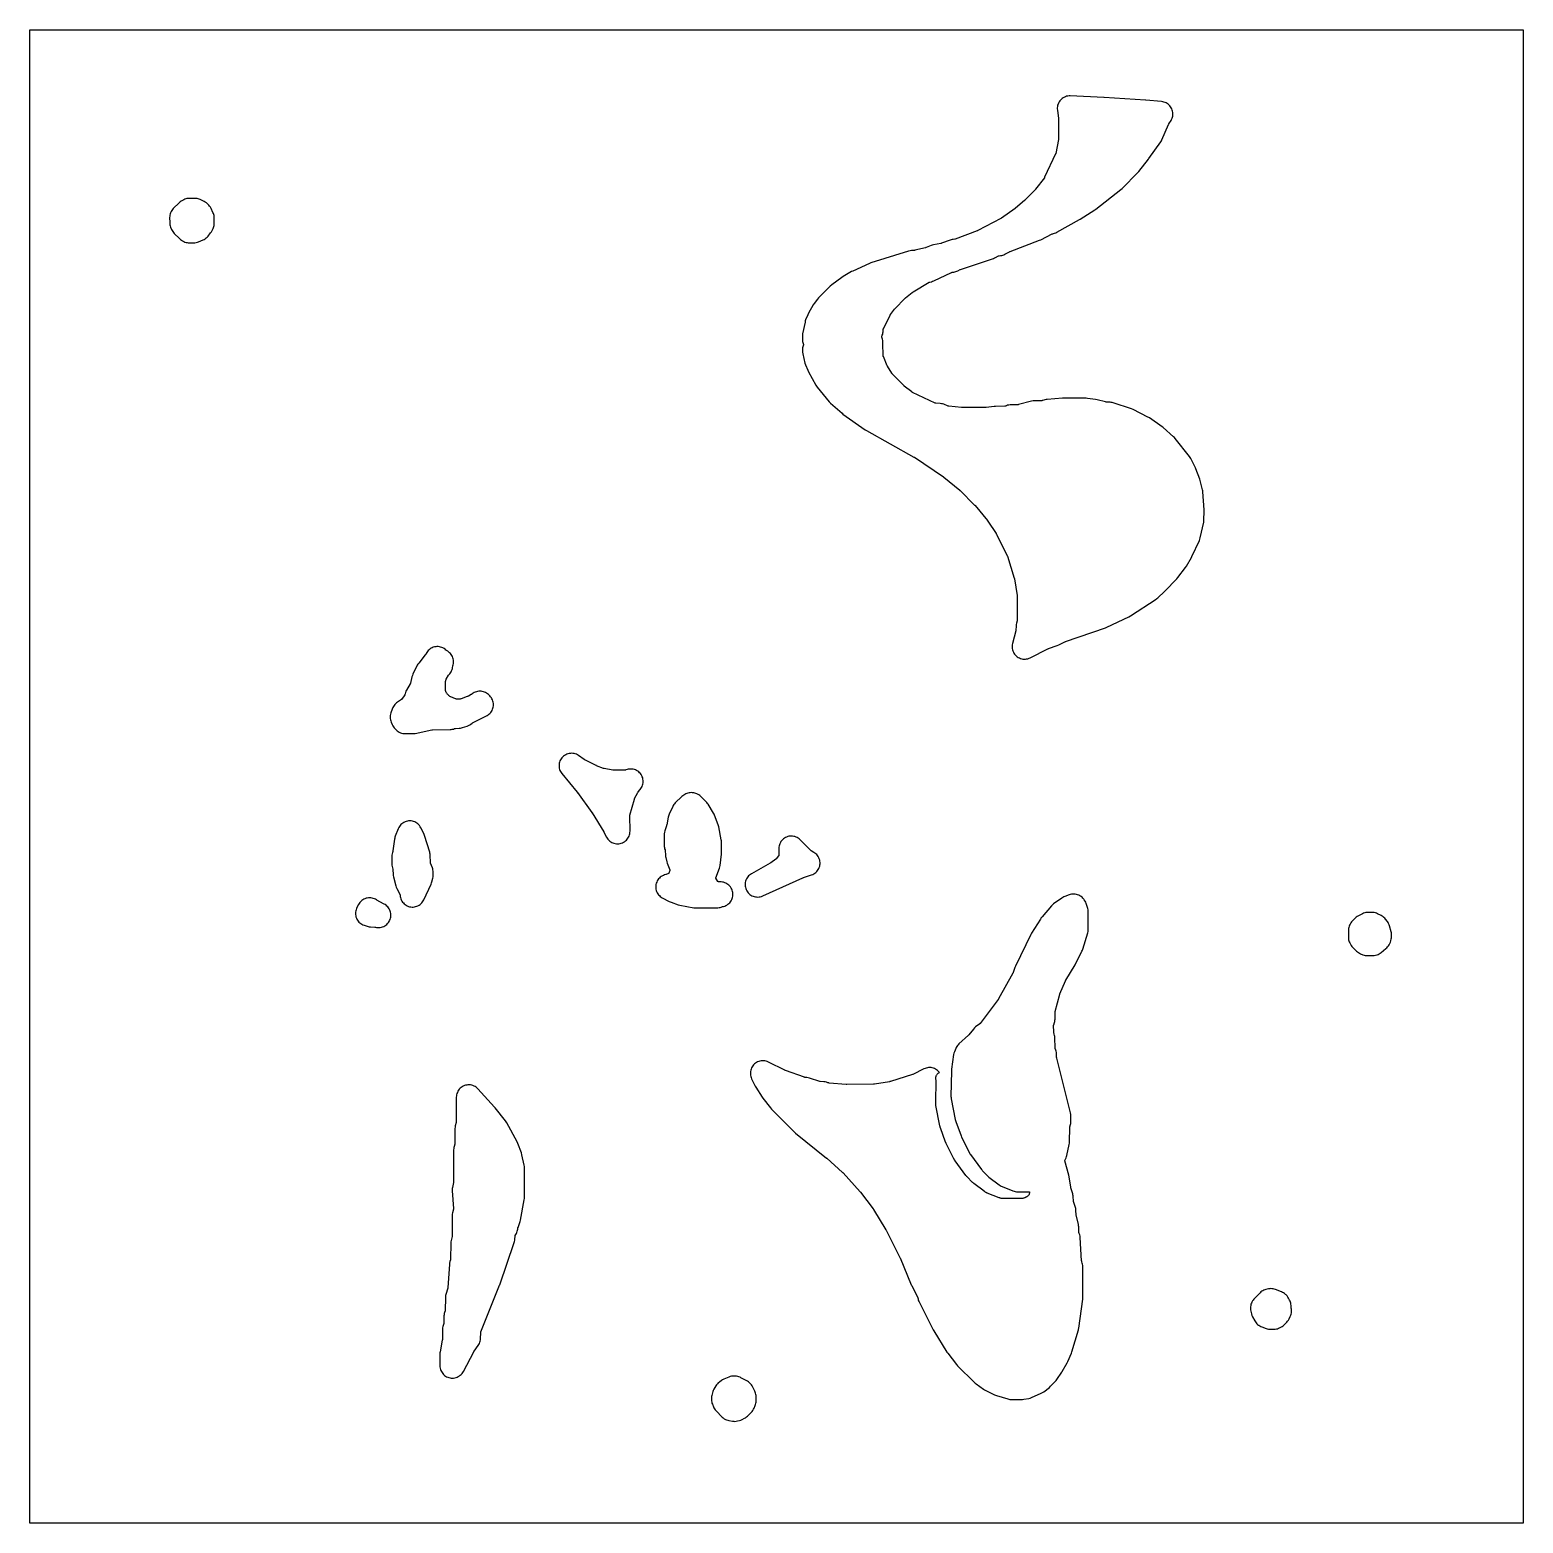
# Model space of a CAD drawing. Header units: millimetres. Extents: x 0 to 300, y 0 to 300.
import ezdxf

# ---------------------------------------------------------------- set-up
doc = ezdxf.new("R2010")
doc.units = ezdxf.units.MM
doc.layers.add('CUT', color=7, linetype='CONTINUOUS')

msp = doc.modelspace()

# ---------------------------------------------------------------- linework, layer by layer
at = {"layer": 'CUT'}
for points in [[(300, 299.9386), (300, 0.0614), (299.9971, 0.0029), (299.9386, 0), (0.0614, 0), (0.0029, 0.0029), (0, 0.0614), (0, 299.9386), (0.0029, 299.9971), (0.0614, 300), (299.9386, 300), (299.9971, 299.9971)], [(156.2654, 231.6076), (156.3962, 231.3301), (157.8922, 228.6032), (158.0113, 228.4079), (158.1477, 228.2243), (160.5537, 225.2782), (160.6967, 225.1177), (160.8531, 224.97), (163.1601, 222.9714), (163.3487, 222.8232), (167.8335, 219.6355), (168.068, 219.4877), (177.6231, 214.1805), (177.666, 214.1554), (177.7078, 214.1287), (183.5276, 210.2291), (183.5775, 210.1938), (183.6255, 210.156), (186.8026, 207.5186), (186.8435, 207.4831), (186.8827, 207.4457), (189.8064, 204.5319), (189.8474, 204.4889), (189.8863, 204.4438), (192.3707, 201.4172), (192.406, 201.372), (192.4391, 201.3252), (194.1077, 198.839), (194.148, 198.7747), (194.1842, 198.7078), (196.3693, 194.337), (196.3715, 194.3324), (196.4008, 194.2605), (196.4064, 194.2438), (197.7724, 189.8698), (197.7942, 189.7904), (197.8105, 189.7098), (198.3637, 186.3783), (198.3644, 186.3731), (198.3713, 186.2939), (198.3717, 186.2758), (198.3696, 181.3994), (198.3692, 181.3822), (198.3658, 181.3448), (198.3588, 181.3078), (198.3546, 181.2916), (198.2118, 180.7901), (198.1486, 180.5067), (198.1187, 180.2179), (198.0822, 179.4089), (198.0809, 179.3901), (198.0692, 179.3098), (198.0651, 179.2915), (197.4144, 176.6885), (197.3663, 176.4454), (197.3424, 176.1989), (197.3432, 175.9511), (197.3684, 175.7047), (197.4179, 175.4619), (197.4912, 175.2253), (197.5875, 174.997), (197.7059, 174.7795), (197.8454, 174.5747), (198.0044, 174.3847), (198.1814, 174.2114), (198.3747, 174.0564), (198.5824, 173.9214), (198.8024, 173.8075), (199.0326, 173.716), (199.2708, 173.6478), (199.5145, 173.6034), (199.7614, 173.5834), (200.0091, 173.5879), (200.2552, 173.6169), (200.4971, 173.6701), (200.7326, 173.747), (200.9593, 173.8469), (204.5343, 175.6375), (204.6054, 175.6703), (204.6784, 175.6983), (206.4094, 176.297), (206.7395, 176.4385), (207.9004, 177.0382), (207.9775, 177.0746), (208.057, 177.1053), (216.103, 179.8943), (216.3446, 179.9925), (220.8101, 182.0841), (221.1238, 182.2596), (226.2616, 185.64), (226.4387, 185.7679), (226.604, 185.9109), (227.9424, 187.1749), (228.0177, 187.249), (230.4363, 189.7345), (230.6242, 189.9513), (232.1714, 191.9575), (232.355, 192.2312), (233.3625, 193.9705), (233.4724, 194.1832), (234.965, 197.4445), (235.0634, 197.694), (235.1344, 197.9527), (235.8221, 201.1094), (235.8586, 201.3202), (235.877, 201.5333), (235.9506, 203.2323), (235.945, 203.5404), (235.6545, 207.161), (235.6303, 207.3611), (235.5901, 207.5586), (235.1156, 209.4859), (235.029, 209.766), (234.2703, 211.7894), (234.1627, 212.0354), (233.2341, 213.8809), (233.111, 214.0979), (232.9669, 214.3015), (230.1253, 217.919), (229.9658, 218.1029), (229.7892, 218.2704), (227.6663, 220.0956), (227.4802, 220.2409), (224.9571, 222.0258), (224.7977, 222.1297), (224.6309, 222.2211), (221.6478, 223.712), (221.3195, 223.8478), (217.6701, 225.0622), (217.4543, 225.1234), (217.2339, 225.165), (217.0106, 225.1867), (216.2249, 225.2275), (216.2054, 225.229), (216.1224, 225.2421), (216.1034, 225.2466), (214.4196, 225.6929), (214.1047, 225.755), (212.5025, 225.9655), (212.2006, 225.9867), (207.6935, 226.0296), (207.4636, 226.0212), (204.378, 225.7659), (204.1565, 225.7375), (203.9384, 225.6895), (203.7254, 225.6223), (203.4603, 225.5253), (203.4409, 225.5188), (203.3982, 225.5083), (203.3545, 225.5024), (203.3341, 225.5014), (201.8216, 225.4658), (201.5359, 225.4426), (201.2548, 225.3869), (198.645, 224.7124), (198.6248, 224.7077), (198.5363, 224.695), (198.5156, 224.6938), (196.9704, 224.6435), (196.7029, 224.6203), (196.4395, 224.5687), (196.1832, 224.4891), (195.9998, 224.4211), (195.9799, 224.4144), (195.9361, 224.4035), (195.8913, 224.3976), (195.8704, 224.3967), (194.008, 224.3614), (193.7133, 224.3384), (192.1165, 224.1179), (192.0327, 224.1094), (191.9485, 224.1067), (187.2839, 224.1267), (187.2243, 224.1285), (187.1649, 224.1332), (184.6117, 224.4006), (184.6065, 224.4013), (184.5564, 224.4107), (184.531, 224.4179), (184.5087, 224.4257), (183.5923, 224.772), (183.3586, 224.8474), (183.1186, 224.8995), (182.8747, 224.9279), (181.9939, 224.9866), (181.9764, 224.9881), (181.9393, 224.9941), (181.9038, 225.0069), (181.8878, 225.014), (177.2924, 227.1789), (177.2732, 227.1886), (177.1943, 227.2376), (177.177, 227.2504), (175.6807, 228.434), (175.6231, 228.4826), (175.5687, 228.5347), (173.2304, 230.9215), (173.216, 230.937), (173.1597, 231.0092), (173.1482, 231.0269), (172.3, 232.4118), (172.2975, 232.4159), (172.2637, 232.4814), (172.2569, 232.4967), (171.4767, 234.3587), (171.4703, 234.375), (171.459, 234.4109), (171.4547, 234.4482), (171.4538, 234.4657), (171.391, 237.134), (171.3738, 237.3733), (171.3338, 237.6099), (171.2713, 237.8416), (171.1459, 238.2307), (171.1409, 238.2475), (171.1329, 238.284), (171.1422, 238.3202), (171.1477, 238.3368), (171.262, 238.6537), (171.3319, 238.8805), (171.3799, 239.1128), (171.4056, 239.3487), (171.4367, 239.855), (171.4383, 239.8735), (171.4447, 239.9131), (171.4588, 239.9506), (171.4667, 239.9675), (172.8261, 242.7144), (172.8343, 242.7301), (172.8747, 242.7954), (172.8852, 242.8099), (173.7273, 243.9208), (173.774, 243.9786), (173.8241, 244.0333), (175.7886, 246.0461), (175.84, 246.0958), (175.8944, 246.1422), (177.289, 247.2643), (177.3572, 247.3153), (177.4289, 247.3613), (180.676, 249.2836), (180.6921, 249.2926), (180.7281, 249.3093), (180.7656, 249.3225), (180.7834, 249.3273), (181.1315, 249.4124), (181.3723, 249.4842), (181.6047, 249.5799), (185.1718, 251.2625), (185.1896, 251.2703), (185.2292, 251.2842), (185.2701, 251.2939), (185.2894, 251.2969), (185.6064, 251.338), (185.8242, 251.3761), (186.0378, 251.4332), (186.2455, 251.509), (186.4457, 251.6029), (186.8857, 251.8335), (186.8902, 251.8358), (186.9605, 251.8661), (186.9768, 251.872), (193.6028, 254.0975), (193.7897, 254.1687), (193.9704, 254.2546), (194.6186, 254.5955), (194.6338, 254.603), (194.6676, 254.6171), (194.7029, 254.6247), (194.7199, 254.6272), (195.0235, 254.6645), (195.2411, 254.701), (195.4546, 254.7566), (195.6624, 254.8308), (195.8628, 254.923), (196.8396, 255.4258), (196.8988, 255.4543), (196.9595, 255.4794), (202.8537, 257.733), (203.0987, 257.8421), (205.3905, 259.0136), (205.3953, 259.0159), (205.442, 259.0352), (205.4669, 259.043), (205.4897, 259.0486), (205.6482, 259.0837), (205.8806, 259.147), (206.1058, 259.2323), (206.3218, 259.339), (210.8825, 261.871), (211.0195, 261.953), (213.9667, 263.845), (214.1604, 263.9828), (219.1999, 267.9415), (219.4313, 268.1477), (222.5924, 271.3373), (222.7725, 271.54), (224.7268, 273.9948), (224.8246, 274.1261), (227.1918, 277.5359), (227.3151, 277.7323), (227.4196, 277.9393), (228.7768, 280.9681), (228.8095, 281.0354), (228.8464, 281.1005), (229.2687, 281.7942), (229.3839, 282.0057), (229.4782, 282.2274), (229.5508, 282.4571), (229.6009, 282.6927), (229.628, 282.932), (229.6321, 283.1728), (229.6129, 283.4129), (229.5707, 283.6501), (229.5059, 283.8821), (229.4191, 284.1068), (229.311, 284.322), (229.1827, 284.5259), (229.0354, 284.7165), (228.8705, 284.892), (228.6894, 285.0508), (228.4939, 285.1915), (228.2857, 285.3127), (228.0669, 285.4133), (227.8393, 285.4924), (227.6053, 285.5492), (227.3668, 285.5832), (224.2311, 285.8774), (224.1599, 285.8831), (215.7969, 286.4275), (215.7425, 286.4304), (209.0158, 286.7212), (208.7726, 286.7199), (208.5307, 286.6949), (208.2924, 286.6466), (208.0598, 286.5753), (207.8353, 286.4818), (207.621, 286.3669), (207.4188, 286.2317), (207.2307, 286.0775), (207.0585, 285.9057), (206.9038, 285.7181), (206.7681, 285.5163), (206.6526, 285.3023), (206.5584, 285.078), (206.4865, 284.8457), (206.4375, 284.6075), (206.4119, 284.3656), (206.4099, 284.1224), (206.4316, 283.8802), (206.6681, 282.1743), (206.6767, 282.0893), (206.6793, 282.0039), (206.6569, 278.0912), (206.6564, 278.074), (206.6492, 278.0001), (206.6464, 277.9831), (206.1096, 275.1682), (206.1085, 275.1631), (206.0953, 275.1151), (206.0863, 275.0909), (206.0769, 275.0697), (203.8739, 270.3876), (203.865, 270.3699), (203.8205, 270.2965), (203.8089, 270.2804), (202.0569, 267.9817), (202.0109, 267.925), (201.9616, 267.8713), (199.9154, 265.7767), (199.8724, 265.7349), (199.8274, 265.6952), (198.0132, 264.1783), (197.9745, 264.1473), (197.9345, 264.1179), (195.1851, 262.1834), (195.1228, 262.1424), (195.058, 262.1054), (190.4596, 259.6651), (190.3905, 259.6313), (190.3195, 259.602), (185.9156, 257.9502), (185.9105, 257.9484), (185.8602, 257.9342), (185.8336, 257.9293), (185.8096, 257.9263), (185.4873, 257.8955), (185.2741, 257.8657), (185.0643, 257.8178), (184.8594, 257.752), (183.1434, 257.1181), (183.1385, 257.1164), (183.0614, 257.0946), (183.0437, 257.0908), (181.5113, 256.7994), (181.2895, 256.7466), (181.0734, 256.6739), (180.0719, 256.285), (180.0004, 256.2598), (179.9275, 256.2392), (177.7942, 255.7099), (177.7773, 255.7062), (177.7038, 255.6949), (177.6866, 255.6935), (177.139, 255.6606), (176.8404, 255.6245), (176.5482, 255.5528), (168.9533, 253.1967), (168.6525, 253.0817), (165.3047, 251.5475), (165.0948, 251.439), (163.3692, 250.4412), (163.1201, 250.2766), (161.0855, 248.7498), (160.8127, 248.5125), (158.4671, 246.1522), (158.257, 245.9119), (157.5614, 245.0053), (157.3795, 244.7331), (156.4314, 243.0903), (156.2762, 242.7711), (155.8584, 241.7294), (155.7847, 241.5189), (155.7301, 241.3027), (155.2434, 238.9372), (155.2023, 238.6594), (155.1927, 238.3787), (155.2045, 237.8372), (155.2185, 237.6223), (155.2509, 237.4094), (155.3016, 237.2), (155.37, 236.9958), (155.4404, 236.8126), (155.4462, 236.7963), (155.4562, 236.7608), (155.4459, 236.7254), (155.4399, 236.7093), (155.3752, 236.5458), (155.2997, 236.3254), (155.2449, 236.0989), (155.2116, 235.8683), (155.1998, 235.6355), (155.1994, 235.5208), (155.2161, 235.2223), (155.2683, 234.928), (155.7191, 233.0488), (155.8275, 232.707)], [(28.1858, 263.0388), (28.1268, 262.7976), (28.0921, 262.5516), (28.0819, 262.3035), (28.0907, 261.3072), (28.1039, 261.0719), (28.1392, 260.8388), (28.1963, 260.6101), (28.2747, 260.3877), (28.4697, 259.9081), (28.575, 259.682), (28.7024, 259.4675), (28.8505, 259.2668), (29.0178, 259.0818), (30.0366, 258.0631), (30.2359, 257.8841), (30.4531, 257.7275), (30.6859, 257.595), (30.9337, 257.471), (31.1471, 257.3765), (31.3683, 257.3022), (31.5956, 257.2489), (31.8267, 257.2171), (32.0599, 257.2069), (32.9192, 257.2095), (33.1695, 257.2229), (33.4172, 257.2612), (33.6598, 257.3242), (33.8949, 257.4111), (34.8186, 257.8063), (35.0405, 257.9145), (35.2507, 258.044), (35.447, 258.1937), (35.6276, 258.3619), (35.7907, 258.5472), (36.3086, 259.1973), (36.4693, 259.4239), (36.604, 259.667), (36.8025, 260.0779), (36.8918, 260.2862), (36.9618, 260.5017), (37.012, 260.7226), (37.042, 260.9472), (37.0516, 261.1736), (37.0483, 262.2334), (37.0371, 262.4621), (37.005, 262.6888), (36.9523, 262.9116), (36.8794, 263.1287), (36.787, 263.3381), (36.4007, 264.1155), (36.2676, 264.3504), (36.11, 264.5696), (35.9297, 264.7706), (35.6636, 265.0367), (35.456, 265.2223), (35.2291, 265.3837), (34.9857, 265.5188), (34.226, 265.8868), (34.0189, 265.9759), (33.8046, 266.0459), (33.5848, 266.0963), (33.3614, 266.1268), (33.1361, 266.1369), (32.0216, 266.1369), (31.7901, 266.1262), (31.5607, 266.0941), (31.3351, 266.0408), (31.1155, 265.9669), (30.9037, 265.8731), (30.6512, 265.7468), (30.4188, 265.6147), (30.2019, 265.4585), (30.0029, 265.28), (28.8156, 264.0948), (28.6488, 263.9108), (28.501, 263.7112), (28.3738, 263.4979), (28.2684, 263.273)], [(72.8157, 160.4171), (72.9204, 160.1966), (73.0462, 159.9873), (73.1918, 159.7913), (73.3558, 159.6104), (73.6242, 159.3419), (73.8058, 159.1773), (74.0026, 159.0313), (74.2128, 158.9053), (74.4343, 158.8004), (74.665, 158.7177), (74.9027, 158.6581), (75.1451, 158.6219), (75.3899, 158.6097), (76.8779, 158.6084), (77.1377, 158.6217), (77.3946, 158.6619), (80.7796, 159.3739), (80.7975, 159.3772), (80.8755, 159.3859), (80.8936, 159.3866), (84.414, 159.4361), (84.6415, 159.4497), (84.8669, 159.484), (85.0882, 159.5386), (85.3037, 159.6132), (85.3676, 159.6387), (85.387, 159.6458), (85.4301, 159.6577), (85.4742, 159.6647), (85.4948, 159.6662), (86.2539, 159.702), (86.4817, 159.7232), (86.7067, 159.7652), (86.9268, 159.8275), (87.8764, 160.144), (88.1294, 160.244), (88.37, 160.3708), (88.5955, 160.523), (88.8328, 160.7028), (88.8472, 160.7132), (88.9124, 160.7535), (88.9281, 160.7618), (91.6106, 162.0896), (91.8663, 162.2356), (92.1032, 162.4106), (92.2363, 162.5217), (92.4155, 162.6866), (92.5778, 162.8683), (92.7216, 163.0648), (92.8457, 163.2744), (92.9487, 163.4951), (93.0298, 163.7248), (93.0881, 163.9613), (93.1232, 164.2023), (93.1346, 164.4456), (93.1224, 164.6889), (93.0865, 164.9298), (93.0273, 165.166), (92.9454, 165.3954), (92.8416, 165.6158), (92.7168, 165.8249), (92.5723, 166.021), (92.4093, 166.2021), (92.3298, 166.2822), (92.1155, 166.4747), (91.9633, 166.5962), (91.7689, 166.7368), (91.5618, 166.8581), (91.3442, 166.959), (91.1178, 167.0386), (90.8848, 167.0961), (90.6475, 167.131), (90.4078, 167.143), (90.1681, 167.1319), (89.9306, 167.098), (89.6974, 167.0414), (89.4708, 166.9627), (89.2527, 166.8627), (89.0452, 166.7422), (88.8502, 166.6023), (88.8042, 166.5659), (88.7121, 166.5008), (88.6959, 166.4905), (88.644, 166.4593), (88.0906, 166.1439), (88.0441, 166.1186), (88.0292, 166.111), (87.9332, 166.0666), (87.9177, 166.0602), (87.8684, 166.041), (86.643, 165.5956), (86.5858, 165.5763), (86.5675, 165.5707), (86.4561, 165.542), (86.348, 165.525), (86.2331, 165.5182), (86.214, 165.518), (86.1537, 165.5188), (85.949, 165.5265), (85.878, 165.5312), (85.8555, 165.5334), (85.7214, 165.5538), (85.5905, 165.5894), (85.5691, 165.5966), (85.5023, 165.621), (84.571, 165.9923), (84.5155, 166.016), (84.4981, 166.0239), (84.3959, 166.0766), (84.3038, 166.136), (84.2136, 166.2073), (84.1992, 166.2199), (84.1547, 166.2606), (83.964, 166.4439), (83.9152, 166.4935), (83.9002, 166.5096), (83.8153, 166.6117), (83.7423, 166.7225), (83.7313, 166.7415), (83.698, 166.8027), (83.6253, 166.9454), (83.5995, 166.9992), (83.5917, 167.0165), (83.55, 167.1224), (83.5201, 167.2265), (83.5002, 167.333), (83.4901, 167.4463), (83.4893, 167.4652), (83.4883, 167.5249), (83.4976, 168.9221), (83.4997, 168.986), (83.5009, 169.0062), (83.5141, 169.1274), (83.5384, 169.2408), (83.5742, 169.3511), (83.6235, 169.4626), (83.6326, 169.4806), (83.6628, 169.537), (84.1323, 170.3604), (84.1637, 170.4125), (84.1741, 170.4287), (84.241, 170.5234), (84.3521, 170.6519), (84.4982, 170.8381), (84.6261, 171.0372), (84.7346, 171.2475), (84.8227, 171.4671), (84.8896, 171.6941), (84.9348, 171.9264), (84.9554, 172.137), (84.9571, 172.1489), (84.9784, 172.2096), (85.047, 172.441), (85.0929, 172.6779), (85.1159, 172.9181), (85.1155, 173.1594), (85.0919, 173.3996), (85.0452, 173.6363), (84.976, 173.8675), (84.8848, 174.0909), (84.7724, 174.3045), (84.64, 174.5062), (84.4888, 174.6942), (84.3201, 174.8668), (84.1356, 175.0223), (83.9369, 175.1593), (83.7028, 175.3046), (83.6829, 175.3179), (83.6055, 175.3799), (83.5919, 175.3931), (83.4045, 175.5563), (83.2019, 175.7002), (82.986, 175.8233), (82.7589, 175.9243), (82.5229, 176.0022), (82.2804, 176.0564), (82.0337, 176.0862), (81.7852, 176.0913), (81.5375, 176.0718), (81.2929, 176.0278), (81.0539, 175.9597), (80.8228, 175.8682), (80.602, 175.7542), (80.3936, 175.6189), (80.1996, 175.4635), (80.022, 175.2897), (79.8626, 175.099), (79.7229, 174.8935), (79.5181, 174.5575), (79.4769, 174.4945), (79.4319, 174.4343), (78.1191, 172.7895), (77.9636, 172.5718), (77.8324, 172.3388), (76.9647, 170.5856), (76.8517, 170.3195), (76.7702, 170.0422), (76.4678, 168.7402), (76.4629, 168.7214), (76.4494, 168.682), (76.4318, 168.6442), (76.4223, 168.6273), (75.6608, 167.3507), (75.5395, 167.121), (75.4427, 166.8799), (75.3715, 166.6301), (75.3419, 166.5017), (75.3377, 166.4851), (75.3262, 166.45), (75.3086, 166.4179), (75.2993, 166.4033), (74.7279, 165.5532), (74.7175, 165.5385), (74.693, 165.5086), (74.6631, 165.484), (74.6485, 165.4735), (73.8477, 164.9319), (73.6557, 164.7881), (73.4783, 164.6267), (73.3173, 164.4489), (73.174, 164.2566), (73.0498, 164.0514), (72.9459, 163.8352), (72.5996, 163.0168), (72.5134, 162.7805), (72.4513, 162.5368), (72.4141, 162.288), (72.402, 162.0367), (72.4023, 161.9034), (72.4149, 161.6587), (72.4514, 161.4164), (72.5114, 161.1789), (72.5944, 160.9483)], [(115.2868, 138.8697), (115.3055, 138.8382), (115.3233, 138.8061), (115.8669, 137.7932), (115.9936, 137.5826), (116.1403, 137.3855), (116.3057, 137.2037), (116.4882, 137.0391), (116.6859, 136.8932), (116.8971, 136.7673), (117.1195, 136.6629), (117.3511, 136.5807), (117.5897, 136.5218), (117.8329, 136.4865), (118.0784, 136.4752), (118.3239, 136.4882), (118.5668, 136.5251), (118.805, 136.5858), (119.0361, 136.6695), (119.2578, 136.7755), (119.468, 136.9028), (119.6647, 137.0501), (119.8461, 137.216), (120.0102, 137.3989), (120.1556, 137.5971), (120.2808, 137.8085), (120.3847, 138.0313), (120.4662, 138.2631), (120.5245, 138.5018), (120.5592, 138.7452), (120.5697, 138.9907), (120.5504, 142.1212), (120.5507, 142.1394), (120.5539, 142.1772), (120.5607, 142.2147), (120.565, 142.2319), (121.4583, 145.4542), (121.4642, 145.4734), (121.4944, 145.551), (121.5031, 145.5691), (122.1158, 146.7669), (122.1272, 146.7875), (122.1815, 146.8684), (122.1963, 146.8867), (122.6143, 147.3729), (122.7667, 147.5691), (122.8988, 147.7794), (123.0094, 148.0018), (123.0975, 148.2341), (123.162, 148.4739), (123.2024, 148.719), (123.2183, 148.9669), (123.2095, 149.2152), (123.1761, 149.4613), (123.1184, 149.7029), (123.0371, 149.9376), (122.9329, 150.1631), (122.8068, 150.3771), (122.6601, 150.5775), (122.4942, 150.7624), (122.3108, 150.93), (122.1117, 151.0785), (121.8989, 151.2065), (121.6743, 151.3127), (121.4404, 151.3962), (121.1993, 151.456), (120.9535, 151.4916), (120.7053, 151.5026), (120.4573, 151.489), (120.2119, 151.4508), (119.9714, 151.3884), (119.7414, 151.3164), (119.723, 151.3111), (119.6842, 151.303), (119.6449, 151.2986), (119.6258, 151.2979), (117.2438, 151.265), (117.225, 151.2652), (117.1474, 151.2715), (117.1288, 151.2743), (115.3839, 151.5837), (115.3648, 151.5876), (115.2871, 151.6094), (115.2687, 151.616), (113.8644, 152.1635), (113.8102, 152.1862), (113.7571, 152.2114), (111.5226, 153.3401), (111.4505, 153.3796), (111.3811, 153.4239), (110.2234, 154.2198), (110.0136, 154.3492), (109.7921, 154.4574), (109.561, 154.5432), (109.3226, 154.6058), (109.0792, 154.6447), (108.8332, 154.6594), (108.5869, 154.6498), (108.3427, 154.616), (108.1031, 154.5584), (107.8703, 154.4774), (107.6466, 154.3738), (107.4342, 154.2488), (107.2351, 154.1034), (107.0513, 153.9391), (106.8846, 153.7576), (106.7366, 153.5605), (106.6087, 153.3498), (106.5022, 153.1275), (106.418, 152.8958), (106.3572, 152.6569), (106.3201, 152.4132), (106.3072, 152.1671), (106.3186, 151.9209), (106.3542, 151.677), (106.4137, 151.4377), (106.4964, 151.2055), (106.6016, 150.9826), (106.7282, 150.7711), (106.875, 150.5732), (109.9555, 146.8212), (109.9796, 146.791), (110.0026, 146.76), (112.8866, 142.7577), (112.9118, 142.7215), (112.9356, 142.6843)], [(127.7158, 133.937), (127.7625, 133.6967), (127.9695, 132.8531), (128.0428, 132.6089), (128.5377, 131.2218), (128.5434, 131.2043), (128.5527, 131.1677), (128.5446, 131.1309), (128.5393, 131.1133), (128.364, 130.57), (128.3578, 130.5522), (128.3425, 130.517), (128.3086, 130.4989), (128.2914, 130.4913), (127.8432, 130.3055), (127.8246, 130.2984), (127.7846, 130.2864), (127.7662, 130.2829), (127.5271, 130.2251), (127.2948, 130.144), (127.0717, 130.0405), (126.8598, 129.9155), (126.6612, 129.7704), (126.4778, 129.6064), (126.3115, 129.4252), (126.1637, 129.2285), (126.036, 129.0183), (125.9296, 128.7965), (125.8455, 128.5653), (125.7845, 128.327), (125.7472, 128.0839), (125.734, 127.8383), (125.745, 127.5925), (125.7801, 127.3491), (125.8389, 127.1102), (125.921, 126.8783), (126.0254, 126.6556), (126.1512, 126.4442), (126.2972, 126.2462), (126.462, 126.0635), (126.6439, 125.8979), (126.8411, 125.751), (127.0519, 125.6242), (128.4163, 124.892), (128.6111, 124.7981), (128.8133, 124.7214), (130.2388, 124.2499), (130.5722, 124.1646), (133.3921, 123.6465), (133.6195, 123.6154), (133.8488, 123.6053), (138.0215, 123.6136), (138.2395, 123.6235), (138.4558, 123.6525), (138.6687, 123.7001), (138.8767, 123.7662), (139.0298, 123.8223), (139.0508, 123.8293), (139.159, 123.8558), (139.3648, 123.8985), (139.5977, 123.9712), (139.8223, 124.0662), (140.0367, 124.1826), (140.2386, 124.3194), (140.4263, 124.4752), (140.5979, 124.6485), (140.7518, 124.8378), (140.8865, 125.0411), (141.0007, 125.2566), (141.0934, 125.4822), (141.1637, 125.7158), (141.2109, 125.9551), (141.2346, 126.1979), (141.2344, 126.4418), (141.2105, 126.6845), (141.1631, 126.9238), (141.0926, 127.1573), (140.9996, 127.3828), (140.8852, 127.5982), (140.7502, 127.8014), (140.5962, 127.9904), (140.4244, 128.1636), (140.2366, 128.3192), (140.0345, 128.4558), (139.82, 128.572), (139.5953, 128.6668), (139.3623, 128.7392), (139.1235, 128.7886), (138.8809, 128.8144), (138.3275, 128.8462), (138.3088, 128.8478), (138.271, 128.8536), (138.2479, 128.8841), (138.2377, 128.8999), (137.8423, 129.5446), (137.8325, 129.5616), (137.8151, 129.5976), (137.8252, 129.6363), (137.8315, 129.6549), (138.5408, 131.57), (138.6273, 131.8545), (138.6794, 132.1474), (138.9457, 134.4207), (138.9625, 134.7381), (138.9402, 136.8387), (138.9274, 137.0666), (138.8938, 137.2923), (138.3829, 139.9028), (138.3363, 140.0988), (138.2741, 140.2903), (137.5658, 142.2043), (137.4715, 142.4258), (137.3564, 142.6371), (136.276, 144.411), (136.1592, 144.5858), (136.0282, 144.7501), (135.8838, 144.9029), (134.7669, 145.9891), (134.578, 146.1552), (134.3732, 146.3014), (134.1549, 146.4264), (134.0258, 146.4919), (133.8118, 146.5881), (133.5898, 146.6638), (133.3617, 146.7183), (133.1295, 146.7513), (132.8952, 146.7623), (132.6608, 146.7513), (132.4286, 146.7184), (132.2005, 146.6639), (131.9784, 146.5883), (131.7645, 146.4922), (131.5829, 146.4001), (131.36, 146.2723), (131.1514, 146.1223), (130.9593, 145.9517), (129.6749, 144.6871), (129.5248, 144.5257), (129.3896, 144.3517), (129.2701, 144.1665), (129.1675, 143.9715), (128.4311, 142.409), (128.3497, 142.2155), (128.2848, 142.0159), (128.2368, 141.8116), (127.9453, 140.2831), (127.9264, 140.1999), (127.9018, 140.1183), (127.5403, 139.0556), (127.4656, 138.7879), (127.421, 138.5135), (127.4072, 138.2358), (127.4193, 136.1943), (127.4324, 135.9526), (127.4689, 135.7134), (127.5283, 135.4788), (127.6101, 135.251), (127.6346, 135.1919), (127.6453, 135.1598), (127.6503, 135.1229), (127.6516, 135.1045), (127.6929, 134.1807)], [(72.6992, 132.4717), (72.7134, 132.1884), (72.7596, 131.9086), (72.8372, 131.6358), (72.9276, 131.3752), (72.9335, 131.3568), (72.9429, 131.318), (72.9484, 131.2785), (72.9497, 131.2593), (72.9868, 130.3726), (73.0101, 130.1215), (73.0585, 129.8741), (73.5232, 128.0051), (73.6067, 127.7354), (73.7201, 127.4767), (74.3617, 126.2129), (74.3706, 126.1941), (74.3858, 126.1541), (74.3859, 126.1528), (74.4097, 125.9075), (74.4575, 125.6658), (74.5289, 125.4299), (74.6232, 125.2022), (74.7395, 124.9849), (74.8765, 124.7801), (75.0331, 124.5898), (75.2076, 124.4158), (75.3984, 124.2599), (75.6037, 124.1235), (75.8214, 124.008), (76.0493, 123.9144), (76.2854, 123.8438), (76.5273, 123.7968), (76.7727, 123.7738), (77.0191, 123.775), (77.2642, 123.8005), (77.5056, 123.8501), (77.741, 123.9231), (77.968, 124.019), (78.1845, 124.1367), (78.3883, 124.2752), (78.5775, 124.4331), (78.7503, 124.6089), (78.9049, 124.8008), (79.0398, 125.007), (79.1538, 125.2255), (80.616, 128.4001), (80.7068, 128.6254), (80.7753, 128.8584), (80.9491, 129.5775), (81.0017, 129.8702), (81.0192, 130.1671), (81.0187, 130.7829), (81.0086, 131.0052), (80.9788, 131.2257), (80.9295, 131.4426), (80.8611, 131.6544), (80.5159, 132.5802), (80.5091, 132.6001), (80.4983, 132.6422), (80.492, 132.6852), (80.4907, 132.7062), (80.4343, 134.185), (80.4168, 134.4002), (80.3808, 134.613), (80.3265, 134.8219), (79.3131, 138.131), (79.2428, 138.3301), (79.156, 138.5225), (78.5616, 139.7038), (78.4387, 139.9206), (78.2947, 140.1241), (78.1312, 140.3122), (77.9498, 140.4831), (77.7522, 140.6351), (77.5405, 140.7667), (77.3168, 140.8765), (77.0832, 140.9635), (76.8422, 141.0269), (76.596, 141.0659), (76.3471, 141.0802), (76.0981, 141.0696), (75.8514, 141.0343), (75.6094, 140.9746), (75.3745, 140.8911), (75.1492, 140.7847), (74.9355, 140.6563), (74.7357, 140.5073), (74.5517, 140.3391), (74.3854, 140.1535), (74.2384, 139.9522), (74.1122, 139.7372), (74.008, 139.5108), (73.4166, 138.0363), (73.3468, 137.8387), (73.2938, 137.6359), (73.258, 137.4294), (72.9475, 135.0519), (72.9446, 135.033), (72.9357, 134.9945), (72.9232, 134.957), (72.9042, 134.9115), (72.9061, 134.9107), (72.833, 134.7208), (72.7656, 134.472), (72.7242, 134.2176), (72.7092, 133.9602)], [(144.0852, 129.6307), (143.9638, 129.4171), (143.864, 129.1926), (143.7867, 128.9595), (143.7326, 128.7198), (143.7023, 128.476), (143.6961, 128.2304), (143.714, 127.9854), (143.7559, 127.7433), (143.8214, 127.5065), (143.9098, 127.2772), (144.0202, 127.0578), (144.1517, 126.8502), (144.3029, 126.6566), (144.4724, 126.4787), (144.6585, 126.3184), (144.8595, 126.177), (145.0733, 126.0561), (145.298, 125.9567), (145.5314, 125.8799), (145.7712, 125.8264), (146.015, 125.7967), (146.2607, 125.791), (146.5056, 125.8095), (146.7476, 125.8519), (146.9843, 125.9179), (146.99, 125.9198), (147.2256, 126.0116), (155.3077, 129.6426), (155.3643, 129.6663), (155.4221, 129.6872), (157.0428, 130.2276), (157.2751, 130.3182), (157.4972, 130.4314), (157.707, 130.5662), (157.9022, 130.7213), (158.0811, 130.895), (158.2418, 131.0857), (158.3826, 131.2914), (158.5023, 131.5101), (158.5996, 131.7397), (158.6736, 131.9778), (158.7234, 132.2221), (158.7487, 132.4702), (158.7491, 132.7195), (158.7247, 132.9676), (158.6757, 133.2121), (158.6026, 133.4505), (158.5062, 133.6804), (158.3873, 133.8995), (158.2471, 134.1058), (158.0871, 134.297), (157.9089, 134.4714), (157.7142, 134.6271), (157.5049, 134.7626), (156.9834, 135.0647), (156.9687, 135.0736), (156.9394, 135.0941), (156.912, 135.1172), (156.8999, 135.1288), (154.7354, 137.2942), (154.5544, 137.4583), (154.3583, 137.604), (154.149, 137.7299), (153.9283, 137.8347), (153.6985, 137.9175), (153.4617, 137.9774), (153.2202, 138.014), (152.9762, 138.0268), (152.7322, 138.0157), (152.4904, 137.9809), (152.2532, 137.9227), (152.0228, 137.8415), (151.8014, 137.7383), (151.5911, 137.614), (151.394, 137.4697), (151.2119, 137.3069), (151.0465, 137.1271), (150.8995, 136.932), (150.7722, 136.7235), (150.6659, 136.5035), (150.5816, 136.2743), (150.52, 136.0379), (150.4818, 135.7966), (150.4674, 135.5528), (150.4527, 134.14), (150.4521, 134.1216), (150.4481, 134.084), (150.4277, 134.0523), (150.4166, 134.0375), (149.9502, 133.4445), (149.9376, 133.4293), (149.9093, 133.3999), (149.8782, 133.3734), (149.8622, 133.3617), (148.8552, 132.6651), (148.8081, 132.6341), (148.7598, 132.6054), (144.9678, 130.468), (144.76, 130.337), (144.566, 130.1862), (144.3878, 130.0171), (144.227, 129.8314)], [(200.8189, 66.2658), (200.7826, 66.1528), (200.7352, 66.0439), (200.6774, 65.9402), (200.6096, 65.8428), (200.5325, 65.7525), (200.4469, 65.6703), (200.3535, 65.597), (200.2534, 65.5332), (200.2088, 65.5079), (200.1565, 65.4798), (200.1063, 65.4544), (200.081, 65.442), (200.028, 65.4168), (200.0024, 65.4049), (199.9855, 65.3973), (199.9335, 65.3755), (199.8294, 65.3346), (199.7227, 65.2984), (199.6203, 65.269), (199.5107, 65.2429), (199.406, 65.2232), (199.2945, 65.2076), (199.1831, 65.1972), (199.1268, 65.1934), (199.1083, 65.1925), (199.0801, 65.1916), (199.0214, 65.1903), (198.9933, 65.19), (195.635, 65.1952), (195.6068, 65.1956), (195.548, 65.1971), (195.5198, 65.1981), (195.5011, 65.199), (195.4448, 65.2031), (195.3331, 65.2138), (195.2213, 65.2299), (195.1165, 65.2501), (195.0067, 65.2766), (194.899, 65.308), (194.8452, 65.3251), (194.8275, 65.3312), (194.8009, 65.3407), (194.7458, 65.3611), (194.7194, 65.3712), (192.3239, 66.323), (192.2986, 66.3333), (192.2463, 66.3555), (192.2214, 66.3664), (192.205, 66.3738), (192.1558, 66.3974), (192.0592, 66.4463), (191.9643, 66.5), (191.8725, 66.5575), (191.827, 66.5875), (191.8122, 66.5977), (191.7899, 66.6135), (191.744, 66.6469), (191.7221, 66.6632), (189.6215, 68.2629), (189.5888, 68.2887), (189.5216, 68.3436), (189.4898, 68.3706), (189.4366, 68.4173), (189.4057, 68.4453), (189.3426, 68.5048), (189.3127, 68.5338), (188.3098, 69.5455), (188.2942, 69.5615), (188.2622, 69.5951), (188.2469, 69.6113), (188.237, 69.6222), (188.2074, 69.6555), (188.1471, 69.7261), (188.1188, 69.7605), (188.1097, 69.772), (188.096, 69.7896), (188.0679, 69.8266), (188.0545, 69.8444), (185.8853, 72.8041), (185.8706, 72.8245), (185.8405, 72.8675), (185.8263, 72.8883), (185.817, 72.9021), (185.7899, 72.9445), (185.7352, 73.034), (185.7098, 73.0775), (185.7017, 73.092), (185.6898, 73.1142), (185.6653, 73.1606), (185.6538, 73.183), (184.1175, 76.2484), (184.1025, 76.2795), (184.0722, 76.3446), (184.058, 76.3761), (184.0348, 76.43), (184.0216, 76.4618), (183.9951, 76.5286), (183.9828, 76.5609), (182.9334, 79.4396), (182.9255, 79.4619), (182.9095, 79.5086), (182.902, 79.5311), (182.8973, 79.546), (182.8837, 79.5914), (182.8573, 79.6865), (182.8455, 79.7325), (182.842, 79.7477), (182.8368, 79.7708), (182.8264, 79.8191), (182.8217, 79.8423), (182.033, 83.9091), (182.0275, 83.9394), (182.0169, 84.0026), (182.0122, 84.033), (182.0094, 84.0531), (182.0023, 84.1142), (181.991, 84.2417), (181.9871, 84.3031), (181.9863, 84.3234), (181.9855, 84.3542), (181.9848, 84.4182), (181.9848, 84.449), (182.0462, 88.9765), (182.0407, 89.1323), (182.0202, 89.2855), (182.0104, 89.4028), (182.0121, 89.5206), (182.0253, 89.6377), (182.05, 89.7529), (182.0858, 89.8651), (182.1325, 89.9732), (182.1896, 90.0763), (182.2564, 90.1733), (182.3325, 90.2632), (182.417, 90.3453), (182.5092, 90.4186), (182.6081, 90.4826), (182.7128, 90.5366), (182.7296, 90.5433), (182.7075, 90.5742), (182.5472, 90.7578), (182.3697, 90.9248), (182.1769, 91.0739), (181.9704, 91.2034), (181.7523, 91.3122), (181.5246, 91.3992), (181.2896, 91.4637), (181.0494, 91.505), (180.8063, 91.5226), (180.5626, 91.5166), (180.3207, 91.4868), (180.0828, 91.4336), (179.8513, 91.3575), (179.6283, 91.2592), (177.4174, 90.1533), (177.4128, 90.1511), (177.3412, 90.1219), (177.3246, 90.1163), (172.8829, 88.725), (172.7996, 88.7022), (172.7149, 88.6855), (169.655, 88.1963), (169.5688, 88.1857), (169.482, 88.1814), (164.0999, 88.1134), (164.0417, 88.1141), (163.9836, 88.1176), (160.578, 88.4079), (160.5593, 88.41), (160.5194, 88.4175), (160.4804, 88.4289), (160.4627, 88.4356), (160.3359, 88.4872), (160.0701, 88.5784), (159.7958, 88.6392), (159.5164, 88.6687), (158.8029, 88.7039), (158.7975, 88.7043), (158.7455, 88.7113), (158.7191, 88.7173), (158.6958, 88.7242), (156.6475, 89.3884), (156.3876, 89.4575), (156.1217, 89.4983), (155.7502, 89.5349), (155.7274, 89.5379), (155.6306, 89.5596), (155.6088, 89.5666), (151.8219, 90.9187), (151.7551, 90.9448), (151.6899, 90.975), (148.3673, 92.6352), (148.1389, 92.7354), (147.9017, 92.8123), (147.6579, 92.8653), (147.4102, 92.8937), (147.1608, 92.8972), (146.9123, 92.8759), (146.6672, 92.83), (146.4278, 92.7598), (146.1967, 92.6661), (145.976, 92.5499), (145.768, 92.4123), (145.5748, 92.2546), (145.3982, 92.0785), (145.2401, 91.8856), (145.1019, 91.678), (144.9851, 91.4576), (144.8909, 91.2267), (144.8202, 90.9875), (144.7736, 90.7425), (144.7517, 90.4941), (144.7546, 90.2447), (144.7824, 89.9968), (144.8347, 89.753), (144.9111, 89.5156), (145.0107, 89.2869), (145.7469, 87.8045), (145.8768, 87.5742), (147.1439, 85.5828), (147.266, 85.4079), (148.7884, 83.4138), (149.0056, 83.1652), (153.6284, 78.5312), (153.8329, 78.3476), (160.0552, 73.3503), (160.0804, 73.3294), (160.1052, 73.3079), (163.2832, 70.4543), (163.3257, 70.4142), (163.3662, 70.3721), (166.8315, 66.5856), (166.8684, 66.5434), (166.9033, 66.4994), (169.4363, 63.1467), (169.4728, 63.0957), (169.5065, 63.0429), (171.9948, 58.9093), (172.0176, 58.8696), (172.039, 58.8291), (174.778, 53.3703), (174.7957, 53.3333), (174.8122, 53.2958), (177.0764, 47.8842), (177.1566, 47.7113), (178.3454, 45.3856), (178.3477, 45.3808), (178.3671, 45.3338), (178.3749, 45.3086), (178.3806, 45.2856), (178.4312, 45.0547), (178.4838, 44.8545), (178.5528, 44.6593), (178.6377, 44.4705), (181.4654, 38.8222), (181.5825, 38.6139), (184.2461, 34.3633), (184.3912, 34.1558), (186.1689, 31.8704), (186.3766, 31.6354), (189.786, 28.2344), (189.9422, 28.0913), (190.1099, 27.9619), (191.6112, 26.9021), (191.7685, 26.7997), (191.933, 26.7094), (193.805, 25.7714), (194.0057, 25.6816), (194.2136, 25.6098), (196.4431, 24.9481), (196.6708, 24.892), (196.9027, 24.8575), (197.1368, 24.8448), (199.2026, 24.8303), (199.4424, 24.8402), (199.6803, 24.873), (200.6993, 25.0638), (200.9824, 25.1341), (201.2555, 25.237), (203.1799, 26.0933), (203.4512, 26.2345), (203.7033, 26.4078), (204.8151, 27.277), (205.0672, 27.5032), (206.0564, 28.5201), (206.2008, 28.682), (206.3306, 28.8558), (207.3122, 30.2965), (207.4107, 30.4532), (208.4187, 32.1972), (208.557, 32.4751), (209.2606, 34.1403), (209.3566, 34.4094), (210.652, 38.8235), (210.698, 39.0054), (210.7303, 39.1902), (211.5194, 44.9865), (211.5423, 45.3274), (211.533, 51.5111), (211.5198, 51.7641), (211.4811, 52.0145), (211.4171, 52.2597), (211.3337, 52.5241), (211.3275, 52.5461), (211.3095, 52.6429), (211.3073, 52.6656), (211.0114, 57.3849), (210.9779, 57.6645), (210.9133, 57.9386), (210.8182, 58.2036), (210.7846, 58.283), (210.7783, 58.2989), (210.767, 58.334), (210.7624, 58.3701), (210.7614, 58.3874), (210.7209, 59.5073), (210.7011, 59.7433), (210.6591, 59.9764), (210.2156, 61.9078), (210.2122, 61.9247), (210.2022, 61.9987), (210.2011, 62.016), (210.1696, 62.768), (210.151, 62.985), (210.1136, 63.1996), (210.0576, 63.4101), (209.6711, 64.6453), (209.6696, 64.6504), (209.6583, 64.7002), (209.6549, 64.7264), (209.6532, 64.75), (209.6169, 65.5391), (209.5976, 65.7551), (209.5596, 65.9686), (209.5032, 66.178), (209.1226, 67.3817), (209.1212, 67.3866), (209.1034, 67.4629), (209.1004, 67.4804), (208.7941, 69.5942), (208.7286, 69.9053), (207.9359, 72.7561), (207.9226, 72.8149), (207.9442, 72.8712), (208.1722, 73.3894), (208.2617, 73.6243), (208.3272, 73.8669), (208.8037, 76.0669), (208.8442, 76.3124), (208.8602, 76.5606), (208.9023, 79.5183), (208.903, 79.5366), (208.9071, 79.5745), (208.9147, 79.612), (208.9194, 79.6292), (209.0518, 80.0689), (209.1109, 80.3069), (209.1463, 80.5495), (209.1579, 80.7945), (209.1559, 81.7931), (209.1365, 82.099), (209.0798, 82.4003), (206.303, 93.3946), (206.2986, 93.4142), (206.2864, 93.4967), (206.285, 93.5168), (206.2496, 94.3082), (206.2265, 94.5535), (206.1793, 94.7953), (206.1085, 95.0314), (206.003, 95.3292), (205.9964, 95.3495), (205.9863, 95.3923), (205.9808, 95.4359), (205.9798, 95.4572), (205.9438, 97.4759), (205.9257, 97.7345), (205.8809, 97.99), (205.81, 98.2394), (205.7057, 98.5447), (205.6993, 98.5652), (205.6896, 98.6084), (205.6846, 98.6525), (205.6839, 98.6739), (205.6786, 100.0065), (205.6791, 100.0269), (205.6832, 100.0688), (205.6917, 100.1101), (205.6973, 100.1297), (205.8383, 100.5783), (205.8962, 100.7962), (205.9342, 101.0184), (205.952, 101.2431), (205.9998, 102.645), (206.0011, 102.6659), (206.0131, 102.7518), (206.0177, 102.7722), (206.8895, 106.2605), (206.894, 106.2768), (206.9166, 106.343), (206.9231, 106.3586), (208.0559, 108.9313), (208.0894, 109.0012), (208.1272, 109.0688), (209.9819, 112.1529), (210.0744, 112.3211), (211.3733, 114.9123), (211.4593, 115.1037), (211.529, 115.3016), (212.5377, 118.6004), (212.5983, 118.8403), (212.6348, 119.085), (212.647, 119.3321), (212.646, 122.7313), (212.6327, 122.9883), (212.593, 123.2426), (212.5274, 123.4915), (212.2117, 124.4795), (212.1134, 124.7371), (211.9874, 124.9823), (211.8351, 125.2122), (211.7233, 125.3622), (211.5602, 125.5592), (211.3779, 125.7385), (211.1781, 125.8983), (210.9631, 126.0368), (210.735, 126.1526), (210.4964, 126.2445), (210.2495, 126.3115), (209.9971, 126.353), (209.7418, 126.3684), (209.6862, 126.3689), (209.4587, 126.3607), (209.2329, 126.3318), (209.0107, 126.2825), (208.7939, 126.2132), (207.9216, 125.8898), (207.7193, 125.8045), (207.5253, 125.7018), (207.341, 125.5825), (205.6644, 124.3894), (205.4324, 124.2025), (205.2243, 123.9893), (203.3479, 121.8231), (203.133, 121.5355), (203.0752, 121.4454), (203.0108, 121.3449), (201.2246, 118.5586), (201.0743, 118.2886), (198.0099, 111.8858), (197.9037, 111.6279), (197.5442, 110.5944), (197.5382, 110.5781), (197.5087, 110.5126), (197.5006, 110.4972), (194.6213, 105.3416), (194.5785, 105.2707), (194.531, 105.2029), (190.9129, 100.3915), (190.9017, 100.3773), (190.8765, 100.3495), (190.8487, 100.324), (190.835, 100.313), (190.0081, 99.6818), (189.7826, 99.4872), (189.5818, 99.2673), (188.6253, 98.0853), (188.6221, 98.0814), (188.5707, 98.0266), (188.5578, 98.0143), (186.6517, 96.2824), (186.4908, 96.1223), (186.345, 95.9481), (186.2157, 95.7615), (186.1038, 95.5639), (186.0103, 95.3569), (185.7395, 94.6767), (185.649, 94.4054), (185.5902, 94.1255), (185.1534, 91.2349), (185.1255, 90.8952), (185.1248, 90.844), (185.0556, 85.7345), (185.0652, 85.4785), (185.1011, 85.2247), (185.9006, 81.1023), (185.9458, 80.9101), (186.006, 80.7221), (187.0756, 77.788), (187.1894, 77.5242), (188.7591, 74.392), (188.8609, 74.2086), (188.9777, 74.0343), (191.1782, 71.032), (191.2934, 70.8864), (191.4191, 70.7498), (192.3964, 69.7641), (192.6571, 69.5352), (194.7226, 67.9623), (194.9094, 67.833), (195.1071, 67.7212), (195.3142, 67.6278), (197.5055, 66.7572), (197.728, 66.6807), (197.9567, 66.6255), (198.1896, 66.592), (198.4247, 66.5806), (200.8584, 66.5768), (200.8573, 66.4998), (200.8439, 66.3818)], [(70.1544, 119.6565), (70.3955, 119.6813), (70.6331, 119.7293), (70.8649, 119.8001), (71.0888, 119.893), (71.3026, 120.0072), (71.5044, 120.1415), (71.6922, 120.2947), (71.8643, 120.4654), (72.019, 120.652), (72.1549, 120.8527), (72.2708, 121.0656), (72.3655, 121.2887), (72.4382, 121.5199), (72.4881, 121.7571), (72.5148, 121.998), (72.5181, 122.2404), (72.4979, 122.4819), (72.4544, 122.7204), (72.388, 122.9535), (72.2993, 123.1791), (72.1892, 123.395), (72.0587, 123.5993), (71.9091, 123.7899), (71.7417, 123.9652), (71.5581, 124.1235), (71.36, 124.2632), (71.1493, 124.3831), (71.0541, 124.4313), (69.7286, 125.1497), (69.7107, 125.1599), (69.6623, 125.1931), (69.4515, 125.3227), (69.2288, 125.4307), (68.9966, 125.5163), (68.757, 125.5784), (68.5125, 125.6166), (68.2654, 125.6304), (68.0181, 125.6197), (67.7731, 125.5846), (67.5328, 125.5255), (67.2995, 125.4429), (67.0755, 125.3376), (66.8631, 125.2107), (66.6642, 125.0634), (66.4808, 124.8971), (66.3148, 124.7136), (66.1678, 124.5145), (66.0411, 124.3019), (65.7055, 123.6692), (65.6028, 123.4507), (65.5217, 123.2233), (65.4629, 122.9892), (65.4269, 122.7505), (65.4141, 122.5094), (65.4246, 122.2682), (65.4584, 122.0292), (65.515, 121.7945), (65.5941, 121.5664), (65.6947, 121.3469), (65.8161, 121.1382), (65.957, 120.9422), (66.1162, 120.7607), (66.2921, 120.5954), (66.4831, 120.4478), (66.6875, 120.3193), (66.9034, 120.2112), (67.1286, 120.1243), (67.7499, 119.9188), (67.9665, 119.8577), (68.1878, 119.8164), (68.4119, 119.7952), (69.2824, 119.7522), (69.301, 119.7508), (69.339, 119.7454), (69.4326, 119.7228), (69.6707, 119.6773), (69.912, 119.6552)], [(266.6943, 114.7614), (266.8978, 114.6134), (267.1152, 114.4867), (267.3442, 114.3824), (267.8204, 114.1939), (268.0427, 114.1178), (268.2712, 114.0629), (268.5039, 114.0296), (268.7386, 114.0184), (269.776, 114.0177), (270.0482, 114.0323), (270.3172, 114.0765), (270.5798, 114.1498), (270.6708, 114.1806), (270.8875, 114.2654), (271.0953, 114.37), (271.2926, 114.4935), (271.4775, 114.6347), (272.4431, 115.4464), (272.62, 115.6103), (272.7803, 115.7904), (272.9225, 115.9852), (273.0657, 116.2027), (273.209, 116.4499), (273.323, 116.7117), (273.4065, 116.9849), (273.5121, 117.4172), (273.5526, 117.619), (273.5764, 117.8234), (273.5833, 118.029), (273.5824, 118.1514), (273.5705, 118.3767), (273.5383, 118.6), (273.4862, 118.8195), (273.146, 120.0098), (273.0708, 120.2326), (272.975, 120.4474), (272.8594, 120.6522), (272.7251, 120.8453), (272.3366, 121.3513), (272.1937, 121.5212), (272.0363, 121.6778), (271.8656, 121.8198), (271.683, 121.9461), (271.4899, 122.0557), (270.7624, 122.4269), (270.5499, 122.5231), (270.3294, 122.599), (270.1027, 122.6541), (269.8719, 122.6879), (269.639, 122.6999), (268.8645, 122.7039), (268.6317, 122.6942), (268.4008, 122.6629), (268.1738, 122.6103), (267.9527, 122.5367), (267.7394, 122.4428), (266.924, 122.0377), (266.6857, 121.9026), (266.4636, 121.7421), (266.2603, 121.5584), (265.73, 121.0231), (265.5492, 120.8195), (265.3916, 120.5975), (265.2591, 120.3597), (265.1427, 120.1212), (265.0521, 119.9116), (264.9809, 119.6946), (264.9299, 119.4719), (264.8994, 119.2456), (264.8897, 119.0174), (264.8938, 117.6827), (264.9055, 117.4485), (264.9391, 117.2165), (264.9943, 116.9886), (265.0706, 116.7669), (265.1673, 116.5533), (265.2941, 116.305), (265.4274, 116.0752), (265.5842, 115.8608), (265.763, 115.6643), (266.5067, 114.929)], [(82.6819, 30.4435), (82.8092, 30.2335), (82.9565, 30.037), (83.1223, 29.8559), (83.3051, 29.6919), (83.5031, 29.5466), (83.7143, 29.4215), (83.9369, 29.3177), (84.1685, 29.2363), (84.4071, 29.1779), (84.6502, 29.1433), (84.8955, 29.1326), (85.1407, 29.1461), (85.3834, 29.1836), (85.6212, 29.2447), (85.8519, 29.3288), (86.0732, 29.4352), (86.283, 29.5627), (86.4793, 29.7102), (86.6602, 29.8763), (86.8239, 30.0593), (86.9689, 30.2575), (87.0937, 30.469), (89.1728, 34.4225), (89.2127, 34.4925), (89.2573, 34.5598), (90.0721, 35.7021), (90.2006, 35.9017), (90.3095, 36.1125), (90.398, 36.3327), (90.4653, 36.5603), (90.5106, 36.7933), (90.5336, 37.0295), (90.5983, 38.3276), (90.5999, 38.3482), (90.607, 38.3921), (90.6188, 38.4349), (90.626, 38.4543), (94.3566, 47.7856), (94.3996, 47.9014), (97.3221, 56.4077), (97.3825, 56.6113), (97.4254, 56.8192), (97.4505, 57.0301), (97.4982, 57.6557), (97.5001, 57.6744), (97.5072, 57.7141), (97.522, 57.7516), (97.5302, 57.7685), (97.759, 58.2111), (97.8553, 58.4204), (97.9319, 58.6378), (97.9881, 58.8613), (98.0236, 59.089), (98.0485, 59.3184), (98.0492, 59.3238), (98.0592, 59.3751), (98.0668, 59.4011), (98.075, 59.4239), (98.4538, 60.3945), (98.5308, 60.6238), (98.5852, 60.8594), (99.3264, 64.9653), (99.3564, 65.1887), (99.3661, 65.4138), (99.3557, 71.4167), (99.3417, 71.6766), (99.3007, 71.9336), (98.8556, 74.0213), (98.756, 74.3655), (98.053, 76.2705), (97.9056, 76.5962), (95.8188, 80.4473), (95.7013, 80.6423), (95.5666, 80.8259), (93.4544, 83.4442), (93.3617, 83.5526), (90.0307, 87.2309), (89.854, 87.4075), (89.6605, 87.5655), (89.4522, 87.7035), (89.2312, 87.82), (88.9997, 87.9138), (88.7599, 87.9841), (88.5144, 88.03), (88.2654, 88.0513), (88.0157, 88.0476), (87.7675, 88.019), (87.5234, 87.9657), (87.2858, 87.8884), (87.0572, 87.7877), (86.8397, 87.6647), (86.6356, 87.5207), (86.447, 87.3569), (86.2755, 87.1752), (86.1231, 86.9773), (85.9912, 86.7651), (85.8811, 86.5409), (85.794, 86.3067), (85.7306, 86.0651), (85.6917, 85.8183), (85.6776, 85.5689), (85.646, 80.6307), (85.6452, 80.6094), (85.6342, 80.5181), (85.6299, 80.4972), (85.4738, 79.8404), (85.4251, 79.5703), (85.4063, 79.2965), (85.3641, 76.2132), (85.364, 76.2079), (85.3591, 76.1572), (85.3543, 76.1312), (85.3485, 76.1083), (85.2286, 75.6763), (85.1792, 75.4618), (85.1487, 75.2438), (85.1376, 75.024), (85.0954, 68.5198), (85.0949, 68.503), (85.0881, 68.4311), (85.0853, 68.4146), (84.8986, 67.4127), (84.8688, 67.2054), (84.8566, 66.9963), (84.8618, 66.7869), (85.1038, 63.186), (85.1046, 63.1671), (85.1033, 63.1263), (85.0978, 63.086), (85.0939, 63.0675), (84.9248, 62.3625), (84.8744, 62.0829), (84.856, 61.7993), (84.8238, 57.7204), (84.8232, 57.7009), (84.8138, 57.6174), (84.8102, 57.5983), (84.6316, 56.7805), (84.59, 56.5291), (84.5742, 56.2748), (84.5386, 53.0369), (84.5379, 53.0182), (84.5335, 52.9783), (84.5251, 52.9389), (84.5199, 52.921), (84.3996, 52.5447), (84.3249, 52.2503), (84.2864, 51.949), (83.982, 47.3564), (83.98, 47.3356), (83.9641, 47.2466), (83.9587, 47.2264), (83.5762, 45.9399), (83.5213, 45.7189), (83.4867, 45.4938), (83.4728, 45.2665), (83.434, 42.7869), (83.4333, 42.7686), (83.4288, 42.7295), (83.4206, 42.691), (83.4155, 42.6734), (83.2996, 42.3089), (83.2393, 42.0831), (83.2003, 41.8526), (83.183, 41.6195), (83.1415, 40.099), (83.1413, 40.0935), (83.1358, 40.0444), (83.1273, 40.0161), (83.1187, 39.9928), (83.091, 39.9235), (83.0166, 39.7097), (82.9619, 39.4901), (82.9272, 39.2664), (82.913, 39.0405), (82.8745, 36.8816), (82.8743, 36.8762), (82.8661, 36.7936), (82.863, 36.775), (82.4157, 34.4474), (82.3815, 34.2071), (82.3708, 33.9646), (82.3811, 31.6216), (82.3942, 31.3764), (82.4313, 31.1337), (82.4921, 30.8958), (82.5759, 30.6649)], [(245.645, 41.4732), (246.0864, 40.6324), (246.2027, 40.4337), (246.3368, 40.2466), (246.4875, 40.0726), (246.6535, 39.9132), (246.8336, 39.7697), (246.8757, 39.7392), (247.0743, 39.6093), (247.2844, 39.4988), (247.504, 39.4087), (248.3835, 39.0958), (248.5959, 39.0307), (248.8134, 38.9847), (249.034, 38.9582), (249.2562, 38.9514), (249.9835, 38.9615), (250.2096, 38.9749), (250.4337, 39.0087), (250.6537, 39.0627), (250.8679, 39.1364), (251.0747, 39.2291), (251.3255, 39.3557), (251.5587, 39.4895), (251.7762, 39.6477), (251.9755, 39.8282), (252.5045, 40.3622), (252.6892, 40.5707), (252.8496, 40.7984), (252.9837, 41.0426), (253.2194, 41.5351), (253.3161, 41.7665), (253.3892, 42.0064), (253.438, 42.2524), (253.4618, 42.502), (253.4604, 42.7528), (253.434, 43.0022), (253.4065, 43.1774), (253.4056, 43.1889), (253.3797, 43.7374), (253.3595, 43.9577), (253.3199, 44.1753), (253.2612, 44.3885), (253.1839, 44.5957), (253.0886, 44.7953), (252.8759, 45.1944), (252.734, 45.4287), (252.5673, 45.6461), (252.3778, 45.844), (252.2596, 45.9546), (252.0797, 46.1076), (251.8862, 46.243), (251.6808, 46.3595), (251.4654, 46.4561), (250.2498, 46.9335), (250.0125, 47.0132), (249.7684, 47.0688), (249.5201, 47.0997), (249.2698, 47.1056), (249.1355, 47.102), (248.853, 47.0785), (248.5749, 47.0231), (248.3313, 46.96), (248.114, 46.8931), (247.9038, 46.8067), (247.7022, 46.7015), (247.511, 46.5785), (247.3318, 46.4387), (247.1661, 46.2831), (245.9282, 45.0107), (245.7664, 44.8271), (245.6233, 44.6287), (245.5002, 44.4172), (245.3985, 44.1947), (245.3189, 43.9633), (245.2624, 43.7252), (245.2294, 43.4828), (245.2203, 43.2383), (245.2213, 43.1555), (245.2417, 42.8646), (245.2958, 42.5781), (245.4331, 42.0288), (245.5225, 41.7447)], [(136.9415, 24.554), (136.978, 24.3226), (137.0359, 24.0956), (137.1148, 23.875), (137.3216, 23.3725), (137.426, 23.1506), (137.5515, 22.94), (137.6971, 22.7427), (137.8613, 22.5606), (139.1101, 21.3056), (139.2999, 21.1335), (139.5064, 20.9817), (139.7273, 20.8518), (139.9603, 20.7452), (140.2031, 20.663), (140.4529, 20.6061), (141.1401, 20.4863), (141.3991, 20.455), (141.66, 20.4508), (141.9198, 20.4739), (142.1759, 20.5238), (142.5684, 20.622), (142.8389, 20.7062), (143.0982, 20.8204), (143.5663, 21.0593), (143.789, 21.1878), (143.9974, 21.3384), (144.1892, 21.5097), (144.9482, 22.2614), (145.1189, 22.4484), (145.2698, 22.6517), (145.3993, 22.8693), (145.5061, 23.0988), (145.7135, 23.6104), (145.7929, 23.837), (145.8502, 24.0701), (145.8848, 24.3077), (145.8965, 24.5475), (145.8972, 25.4038), (145.8869, 25.6325), (145.8557, 25.8593), (145.8039, 26.0823), (145.732, 26.2996), (145.6404, 26.5094), (145.2379, 27.3275), (145.1098, 27.5567), (144.9582, 27.7713), (144.7851, 27.9687), (144.5686, 28.1908), (144.3706, 28.3733), (144.154, 28.5333), (143.9215, 28.6692), (142.8645, 29.2127), (142.6685, 29.303), (142.4654, 29.3761), (142.2569, 29.4314), (141.9596, 29.4966), (141.7071, 29.5386), (141.4517, 29.5545), (141.196, 29.5442), (140.9426, 29.5078), (140.6943, 29.4458), (140.4536, 29.3586), (139.4321, 28.9284), (139.1842, 28.8074), (138.9511, 28.66), (138.5154, 28.3493), (138.3135, 28.189), (138.1292, 28.0088), (137.9644, 27.8105), (137.8209, 27.5963), (137.4045, 26.8997), (137.286, 26.6765), (137.1906, 26.4426), (137.1193, 26.2001), (136.9916, 25.6675), (136.9514, 25.4624), (136.9284, 25.2546), (136.9229, 25.0457), (136.9269, 24.7878)]]:
    msp.add_lwpolyline(points, close=True, dxfattribs=at)

doc.saveas('drawing.dxf')
